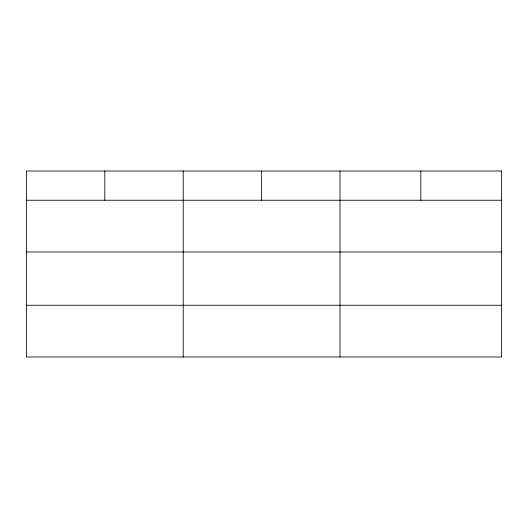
<?xml version="1.0" encoding="UTF-8"?>
<svg xmlns="http://www.w3.org/2000/svg" width="528" height="528" viewBox="0 0 528 528"><rect width="100%" height="100%" fill="white"/><g stroke="black" fill="none" stroke-linecap="round" stroke-linejoin="round"><path stroke-width="0.79" d="M26.4 200.244L501.6 200.244M26.4 251.968L501.6 251.968M26.4 305.257L501.6 305.257M420.816 171.026L420.816 200.244M340.032 171.026L340.032 356.974M261.624 171.026L261.624 200.244M183.216 171.026L183.216 356.974M104.808 171.026L104.808 200.244M501.6 171.026L26.4 171.026L26.4 356.974L501.6 356.974L501.6 171.026"/></g></svg>
